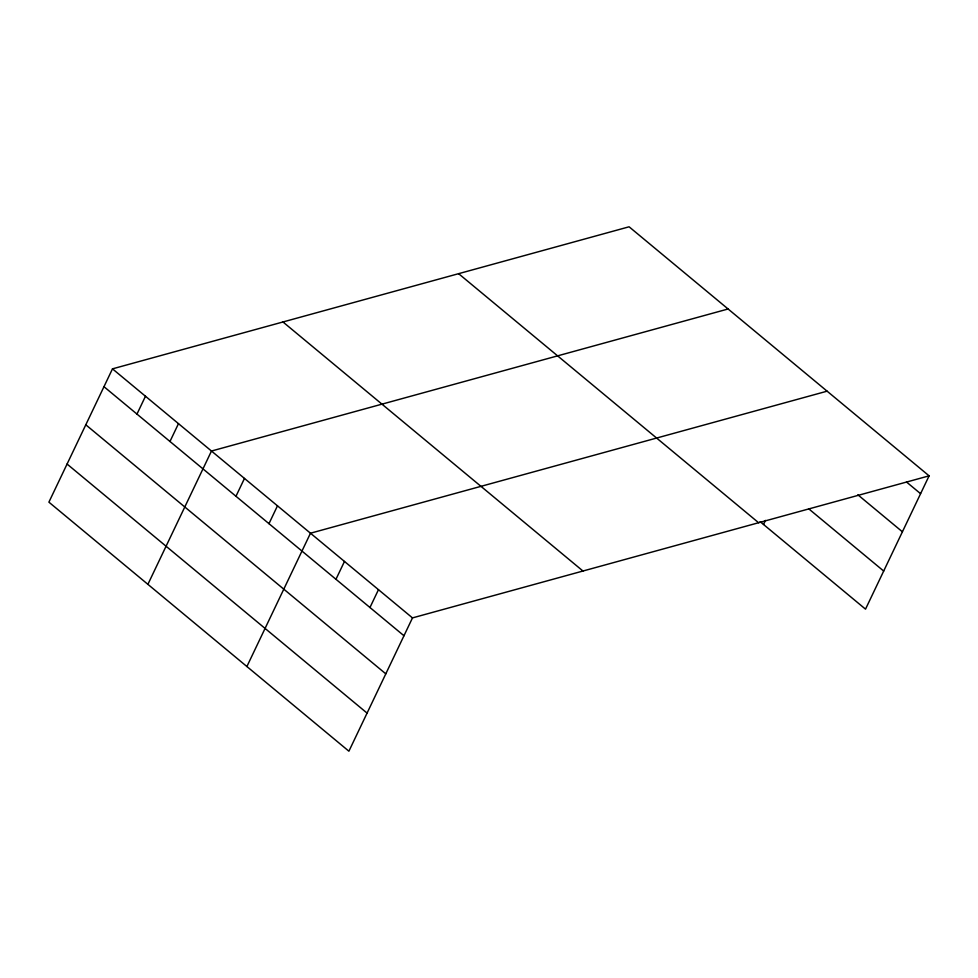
<?xml version="1.0" encoding="UTF-8"?>
<svg xmlns="http://www.w3.org/2000/svg" width="978" height="978" viewBox="0 0 978 978"><rect width="100%" height="100%" fill="white"/><g stroke="black" fill="none" stroke-linecap="round" stroke-linejoin="round"><path stroke-width="1.47" d="M112.482 368.853L48.9 502.154L348.901 751.202L412.484 617.9L929.1 475.846L629.098 226.798L112.482 368.853L412.484 617.9M136.969 414.085L145.477 396.237M169.976 441.481L178.485 423.633M147.898 584.331L211.48 451.029L728.097 308.987M235.967 496.274L244.476 478.425M268.974 523.67L277.483 505.822M246.896 666.519L310.478 533.218L827.107 391.176M335.967 579.282L344.476 561.445M369.965 607.509L378.474 589.673M763.525 524.477L765.468 520.394M929.1 475.846L865.518 609.147L760.102 521.641M906.52 482.02L920.591 493.694M857.865 494.807L902.413 531.8M808.659 508.756L883.696 571.054M458.621 273.681L758.61 522.729M282.972 321.97L582.961 571.018M103.974 386.689L403.963 635.737M85.795 424.794L385.797 673.842M67.079 464.049L367.068 713.096"/></g></svg>
